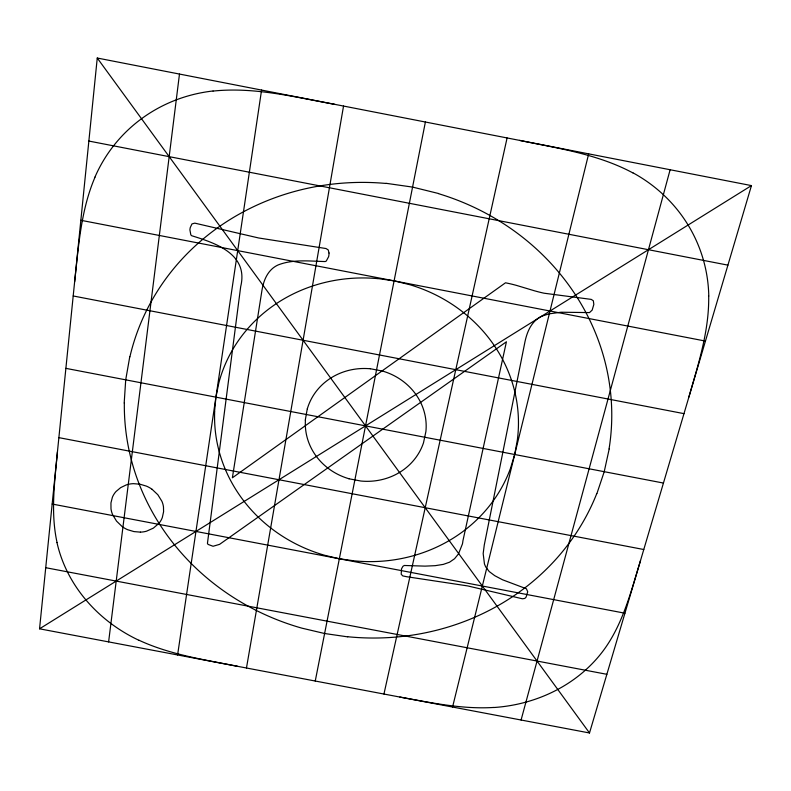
<?xml version="1.0" encoding="UTF-8"?>
<svg xmlns="http://www.w3.org/2000/svg" width="791" height="791" viewBox="0 0 791 791"><rect width="100%" height="100%" fill="white"/><g stroke="black" fill="none" stroke-linecap="round" stroke-linejoin="round"><path stroke-width="1.19" d="M124.197 403.005L125.71 379.838L129.754 356.82M214.569 411.567L215.923 397.151L218.84 382.913A152.03 141.391 9.1 0 1 377.969 278.65M57.436 451.898C54.678 481.976 50.466 512.687 57.061 542.567M39.55 628.815L97.253 58.03L751.45 185.598L589.503 732.97L39.55 628.815L751.45 185.598M74.631 281.833C78.546 246.505 80.83 210.139 95.058 177.095M305.267 420.159L307.284 408.809M108.614 641.897L179.478 74.067M177.589 654.958L261.574 90.075M246.466 668L343.541 106.053M315.253 681.031L425.39 122.012M609.199 448.952L604.225 471.683L596.889 493.624M383.951 694.043L507.09 137.95M452.561 707.035L588.672 153.859M521.081 720.008L670.125 169.739M688.872 397.092C698.305 364.107 709.27 330.747 708.687 296.042M640.532 560.493C631.426 590.155 623.723 621.073 605.926 646.989A143.547 126.768 -0.4 0 1 493.762 707.52M213.066 91.084C254.119 86.763 294.687 97.046 334.801 104.353M493.752 707.451C462.102 709.428 430.838 702.675 399.88 697.059M140.422 532.135L133.936 531.592L127.648 529.703A24.363 21.426 23.3 0 1 122.13 526.549L116.534 521.111L112.589 514.585A25.539 22.474 23.4 0 1 110.997 508.88L110.948 502.918L112.391 497.242A24.867 21.891 23.4 0 1 116.02 491.508L120.627 487.651L126.184 484.952A24.877 21.901 23.4 0 1 133.461 483.657L140.027 484.211L146.434 486.129A25.549 22.494 23.3 0 1 152.08 489.303M386.028 183.304L412.566 187.091L438.57 193.518M377.969 278.561L394.096 280.864L409.896 284.73A152.03 141.391 9.1 0 1 517.304 440.251L514.694 454.499L510.492 468.331A152.01 141.362 9.1 0 1 354.121 560.829L339.339 558.772L324.824 555.322A152.01 141.371 9.1 0 1 214.658 411.577M370.356 368.735L382.735 371.117A60.521 56.24 9.1 0 1 425.894 431.589L423.492 442.841A60.521 56.24 9.1 0 1 360.864 481.027L348.89 478.763M347.694 636.854L324.617 633.512L301.925 628.163A243.816 227.066 9.1 0 1 124.335 403.015M52.166 504.035L624.93 613.213M45.73 567.701L606.855 674.308M237.676 666.338C204.325 659.694 170.065 654.691 138.959 640.226M73.197 295.972L683.978 413.644M65.88 368.359L663.441 483.054M58.88 437.641L643.775 549.518M88.859 141.055L727.918 265.143M80.85 220.284L705.453 341.079M519.558 140.383C558.011 148.322 597.858 154.126 632.889 172.913M152.08 489.303L157.854 494.761L161.898 501.276A24.383 21.476 23.2 0 1 163.48 506.982L163.589 511.718L162.323 517.512A25.154 22.148 23.2 0 1 158.882 523.415L153.355 528.131L146.523 531.196A25.085 22.069 23.2 0 1 140.422 532.135M97.253 58.03L589.503 732.97M632.938 172.814A158.141 149.509 -19.4 0 1 708.785 296.032M94.969 177.046A158.526 150.498 38.2 0 1 213.046 90.985M138.929 640.295A144.031 127.391 19.4 0 1 56.982 542.577M307.323 408.818A60.521 56.24 9.1 0 1 370.346 368.774M349.039 478.763A60.521 56.24 9.1 0 1 305.425 420.199M129.892 356.86A243.846 227.136 9.1 0 1 386.008 183.463M596.76 493.594A243.816 227.066 9.1 0 1 347.704 636.735M438.53 193.666A243.846 227.136 9.1 0 1 609.05 448.942M329.026 253.021L328.967 254.415A20.378 19.686 31 0 1 328.611 256.709L326.297 261A3.658 3.54 27.5 0 1 325.111 261.554C309.518 261.168 293.016 259.062 278.096 264.965A24.62 23.522 28 0 0 272.173 268.792C265.944 274.378 263.166 282.713 261.89 290.752L232.376 477.804L505.508 282.792L510.086 283.771A160.81 148.955 -2.2 0 1 516.345 285.363L534.38 290.772A169.412 160.632 -46.9 0 0 544.04 293.204L591.203 299.384L593.339 300.768L593.833 304.456L592.162 310.102L589.522 312.593L561.027 312.227L548.756 313.898L541.538 316.311A23.077 21.693 -16.5 0 0 537.109 319.07C530.168 324.528 526.836 333.179 525.016 341.554L484.27 545.029L483.172 553.591L484.458 564.013L485.664 566.85L489.253 571.577L494.741 575.67L502.503 579.763L526.41 588.771L527.726 591.797L526.035 597.235L524.789 598.431L522.436 598.787L467.817 585.943L406.594 576.698L402.757 575.897L401.205 574.256L401.531 568.798L402.935 566.316L404.28 565.476L425.024 566.129L435.188 565.674L443.316 564.388L449.525 562.213L454.548 558.743L458.493 553.898L462.409 544.01A28.001 25.134 2.5 0 0 462.893 540.945L506.418 341.791L219.582 544.356L213.056 546.265L208.122 544.426A3.471 3.065 18.1 0 1 207.44 543.377L240.682 286.658C248.681 254.208 216.042 243.252 191.758 235.748A3.728 3.5 41.9 0 1 190.809 234.789L189.909 229.874A20.645 19.478 41.4 0 1 190.265 227.571L191.966 223.922L194.813 223.141L258.617 237.972L326.021 248.542L328.235 249.946L329.026 253.021"/></g></svg>
